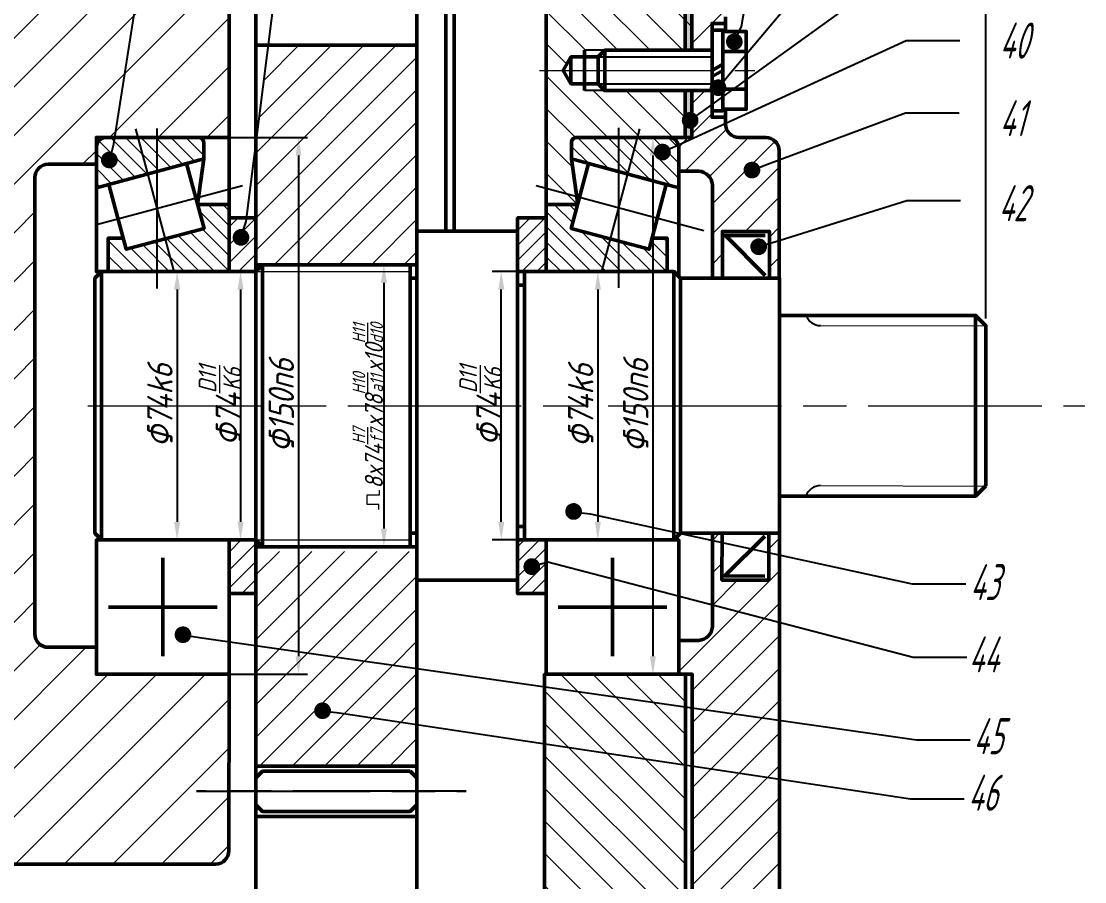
# Model space of a CAD drawing. Header units: millimetres. Extents: x 47 to 1236, y 39 to 880.
# Drawn here: x 394.3 to 541.4, y 495.7 to 614.8 of the extents above; entities that cross this region are included whole.
import ezdxf

# ---------------------------------------------------------------- set-up
doc = ezdxf.new("R2010")
doc.units = ezdxf.units.MM
doc.linetypes.add('ACAD_ISO08W100', pattern=[36, 24, -3, 6, -3])
doc.layers.get('Defpoints').update_dxf_attribs({"lineweight": 35})
for name, color, linetype, lineweight in [('中心线', 1, 'ACAD_ISO08W100', 35), ('剖面线', 6, 'Continuous', 35), ('尺寸', 4, 'Continuous', 25), ('粗实线', 7, 'Continuous', 50), ('细实线', 7, 'Continuous', 20)]:
    doc.layers.add(name, color=color, linetype=linetype, lineweight=lineweight)
doc.layers.add('尺寸标注', color=4, linetype='Continuous')
doc.styles.get("Standard").update_dxf_attribs({"font": 'arial.ttf'})
doc.styles.add('工程字', font='gbenor.shx', dxfattribs={"width": 0.65, "oblique": 15, "height": 5, "bigfont": 'gbcbig.shx'})
doc.styles.add('工程字-35', font='gbeitc.shx', dxfattribs={"height": 3.5, "bigfont": 'gbcbig.shx'})
doc.dimstyles.new('GB-5', dxfattribs={"dimtxt": 5, "dimasz": 5, "dimexe": 2.5, "dimexo": 1, "dimgap": 1.25, "dimtad": 1, "dimdec": 0, "dimdsep": 46, "dimtxsty": '工程字', "dimcen": 5, "dimadec": 0, "dimazin": 0, "dimtol": 1, "dimtm": 0.029, "dimtfac": 0.7, "dimtdec": 0, "dimtix": 1, "dimtmove": 0, "dimatfit": 3, "dimtzin": 0, "dimarcsym": 0})
doc.dimstyles.new('ISO-25', dxfattribs={"dimtxt": 2.5, "dimasz": 2.5, "dimexe": 1.25, "dimexo": 0.625, "dimtad": 1, "dimtxsty": 'Standard', "dimcen": 2.5, "dimadec": 0, "dimazin": 0, "dimtfac": 1, "dimtmove": 0, "dimatfit": 3, "dimfxl": 1, "dimarcsym": 0})
pattern_1 = [(45, (-2345.199, -1236.9755), (-3.367596, 3.367596), [])]
pattern_2 = [(45, (-2345.1992, -1236.9755), (-2.245064, 2.245064), [])]
pattern_3 = [(135, (-2345.1992, -1236.9755), (-2.245064, -2.245064), [])]
pattern_4 = [(135, (-835.5803, -1302.6162), (-1.042271, -1.042271), [])]

# ---------------------------------------------------------------- blocks, each defined once
blk = doc.blocks.new('*D45')
at = {"layer": 'Defpoints', "color": 0, "transparency": 16777216}
for p in [(527.72, 789.45), (527.72, 572.62), (186.04, 467.02)]:
    blk.add_point(p, dxfattribs=at)
at = {"layer": '尺寸', "color": 0, "lineweight": -2, "transparency": 16777216}
for p, q in [((186.04, 468.02), (186.04, 791.95)), ((527.72, 573.62), (527.72, 791.95)), ((191.04, 789.45), (522.72, 789.45))]:
    blk.add_line(p, q, dxfattribs=at)
at = {"layer": '尺寸', "color": 0, "transparency": 16777216}
for points in [[(191.04, 790.28), (191.04, 788.62), (186.04, 789.45)], [(522.72, 790.28), (522.72, 788.62), (527.72, 789.45)]]:
    blk.add_solid(points, dxfattribs=at)
at = {"layer": '尺寸', "color": 0, "lineweight": 20, "transparency": 16777216, "insert": (367.55, 793.2), "char_height": 5, "width": 5.653, "attachment_point": 5, "style": '工程字'}
blk.add_mtext('684', dxfattribs=at)
blk = doc.blocks.new('*D77')
at = {"layer": 'Defpoints', "color": 0, "transparency": 16777216}
for p in [(406.3, 580.13), (406.3, 542.99), (415.82, 542.99)]:
    blk.add_point(p, dxfattribs=at)
at = {"layer": '尺寸', "color": 0, "lineweight": -2, "transparency": 16777216}
for p, q in [((406.92, 580.13), (417.07, 580.13)), ((415.82, 577.63), (415.82, 545.49)), ((406.92, 542.99), (417.07, 542.99))]:
    blk.add_line(p, q, dxfattribs=at)
at = {"layer": '尺寸', "color": 0, "transparency": 16777216}
for points in [[(415.4, 577.63), (416.24, 577.63), (415.82, 580.13)], [(415.4, 545.49), (416.24, 545.49), (415.82, 542.99)]]:
    blk.add_solid(points, dxfattribs=at)
at = {"layer": '尺寸', "color": 0, "lineweight": 20, "transparency": 16777216, "insert": (413.44, 561.56), "char_height": 3.5, "attachment_point": 5, "rotation": 90, "style": '工程字-35'}
blk.add_mtext('Φ74k6', dxfattribs=at)
blk = doc.blocks.new('*D78')
at = {"layer": 'Defpoints', "color": 0, "transparency": 16777216}
for p in [(426.71, 580.13), (424.6, 542.99), (426.71, 542.99)]:
    blk.add_point(p, dxfattribs=at)
at = {"layer": '尺寸', "color": 0, "lineweight": -2, "transparency": 16777216}
for p, q in [((426.08, 580.13), (423.35, 580.13)), ((424.6, 577.63), (424.6, 545.49)), ((426.08, 542.99), (423.35, 542.99))]:
    blk.add_line(p, q, dxfattribs=at)
at = {"layer": '尺寸', "color": 0, "transparency": 16777216}
for points in [[(424.18, 577.63), (425.01, 577.63), (424.6, 580.13)], [(424.18, 545.49), (425.01, 545.49), (424.6, 542.99)]]:
    blk.add_solid(points, dxfattribs=at)
at = {"layer": '尺寸', "color": 0, "lineweight": 20, "transparency": 16777216, "insert": (421.73, 561.56), "char_height": 3.5, "attachment_point": 5, "rotation": 90, "style": '工程字-35'}
blk.add_mtext('Φ74{\\H0.7x;\\SD11/K6;}', dxfattribs=at)
blk = doc.blocks.new('*D79')
at = {"layer": 'Defpoints', "color": 0, "transparency": 16777216}
for p in [(420.85, 598.68), (420.85, 524.41), (432.61, 524.41)]:
    blk.add_point(p, dxfattribs=at)
at = {"layer": '尺寸', "color": 0, "lineweight": -2, "transparency": 16777216}
for p, q in [((421.47, 598.68), (433.86, 598.68)), ((432.61, 596.18), (432.61, 526.91)), ((421.47, 524.41), (433.86, 524.41))]:
    blk.add_line(p, q, dxfattribs=at)
at = {"layer": '尺寸', "color": 0, "transparency": 16777216}
for points in [[(432.2, 596.18), (433.03, 596.18), (432.61, 598.68)], [(432.2, 526.91), (433.03, 526.91), (432.61, 524.41)]]:
    blk.add_solid(points, dxfattribs=at)
at = {"layer": '尺寸', "color": 0, "lineweight": 20, "transparency": 16777216, "insert": (430.24, 561.55), "char_height": 3.5, "attachment_point": 5, "rotation": 90, "style": '工程字-35'}
blk.add_mtext('Φ150n6', dxfattribs=at)
blk = doc.blocks.new('*D80')
at = {"layer": 'Defpoints', "color": 0, "transparency": 16777216}
for p in [(481.65, 598.68), (481.65, 524.41), (482.4, 524.41)]:
    blk.add_point(p, dxfattribs=at)
at = {"layer": '尺寸', "color": 0, "lineweight": -2, "transparency": 16777216}
for p, q in [((482.28, 598.68), (482.9, 598.68)), ((481.65, 596.18), (481.65, 526.91)), ((481.78, 524.41), (480.4, 524.41))]:
    blk.add_line(p, q, dxfattribs=at)
at = {"layer": '尺寸', "color": 0, "transparency": 16777216}
for points in [[(481.23, 596.18), (482.07, 596.18), (481.65, 598.68)], [(481.23, 526.91), (482.07, 526.91), (481.65, 524.41)]]:
    blk.add_solid(points, dxfattribs=at)
at = {"layer": '尺寸', "color": 0, "lineweight": 20, "transparency": 16777216, "insert": (479.28, 561.55), "char_height": 3.5, "attachment_point": 5, "rotation": 90, "style": '工程字-35'}
blk.add_mtext('Φ150n6', dxfattribs=at)
blk = doc.blocks.new('*D81')
at = {"layer": 'Defpoints', "color": 0, "transparency": 16777216}
for p in [(466.9, 580.13), (466.9, 542.99), (474.03, 542.99)]:
    blk.add_point(p, dxfattribs=at)
at = {"layer": '尺寸', "color": 0, "lineweight": -2, "transparency": 16777216}
for p, q in [((467.52, 580.13), (475.28, 580.13)), ((474.03, 577.63), (474.03, 545.49)), ((467.52, 542.99), (475.28, 542.99))]:
    blk.add_line(p, q, dxfattribs=at)
at = {"layer": '尺寸', "color": 0, "transparency": 16777216}
for points in [[(473.62, 577.63), (474.45, 577.63), (474.03, 580.13)], [(473.62, 545.49), (474.45, 545.49), (474.03, 542.99)]]:
    blk.add_solid(points, dxfattribs=at)
at = {"layer": '尺寸', "color": 0, "lineweight": 20, "transparency": 16777216, "insert": (471.66, 561.56), "char_height": 3.5, "attachment_point": 5, "rotation": 90, "style": '工程字-35'}
blk.add_mtext('Φ74k6', dxfattribs=at)
blk = doc.blocks.new('*D82')
at = {"layer": 'Defpoints', "color": 0, "transparency": 16777216}
for p in [(460.67, 580.13), (463.86, 580.13), (463.86, 542.99)]:
    blk.add_point(p, dxfattribs=at)
at = {"layer": '尺寸', "color": 0, "lineweight": -2, "transparency": 16777216}
for p, q in [((463.24, 580.13), (459.42, 580.13)), ((460.67, 545.49), (460.67, 577.63)), ((463.24, 542.99), (459.42, 542.99))]:
    blk.add_line(p, q, dxfattribs=at)
at = {"layer": '尺寸', "color": 0, "transparency": 16777216}
for points in [[(460.26, 577.63), (461.09, 577.63), (460.67, 580.13)], [(460.26, 545.49), (461.09, 545.49), (460.67, 542.99)]]:
    blk.add_solid(points, dxfattribs=at)
at = {"layer": '尺寸', "color": 0, "lineweight": 20, "transparency": 16777216, "insert": (457.8, 561.56), "char_height": 3.5, "attachment_point": 5, "rotation": 90, "style": '工程字-35'}
blk.add_mtext('Φ74{\\H0.7x;\\SD11/K6;}', dxfattribs=at)
blk = doc.blocks.new('*D83')
at = {"layer": 'Defpoints', "color": 0, "transparency": 16777216}
for p in [(448.07, 581.06), (444.43, 542.06), (448.07, 542.06)]:
    blk.add_point(p, dxfattribs=at)
at = {"layer": '尺寸标注', "color": 0, "lineweight": -2, "transparency": 16777216}
for p, q in [((447.45, 581.06), (443.18, 581.06)), ((444.43, 578.56), (444.43, 544.56)), ((447.45, 542.06), (443.18, 542.06))]:
    blk.add_line(p, q, dxfattribs=at)
at = {"layer": '尺寸标注', "color": 0, "transparency": 16777216}
for points in [[(444.01, 578.56), (444.85, 578.56), (444.43, 581.06)], [(444.01, 544.56), (444.85, 544.56), (444.43, 542.06)]]:
    blk.add_solid(points, dxfattribs=at)
at = {"layer": '尺寸标注', "color": 0, "lineweight": 20, "transparency": 16777216, "insert": (442.2, 561.56), "char_height": 2.5, "attachment_point": 5, "rotation": 90}
blk.add_mtext('{\\Fgbeitc,gbcbig|c134;8x74\\H0.7x;\\SH7/f7;\\H1.42857x;x78\\H0.7x;\\SH10/a11;\\H1.42857x;x10\\H0.7x;\\SH11/d10;}', dxfattribs=at)

msp = doc.modelspace()

# ---------------------------------------------------------------- hatches: boundary and pattern name
at = {"layer": '剖面线', "lineweight": 20}
h = msp.add_hatch(dxfattribs=at)
h.set_pattern_fill('ANSI31', color=256, scale=1.5)
h.set_pattern_definition(pattern_1)
h.paths.add_polyline_path([(413.466, 638.478), (392.783, 638.478, -0.4171524), (390.922, 640.304), (390.806, 664.875, 0.4152894), (386.164, 669.343), (376.504, 669.343), (373.969, 662.075), (375.791, 662.075), (375.791, 658.353), (377.657, 658.353, -0.4135025), (379.514, 656.5), (379.514, 593.372, -0.414925), (377.657, 591.51), (375.776, 591.51), (375.776, 587.808), (357.447, 587.808), (357.447, 578.621), (361.665, 578.522), (374.39, 578.522, -0.4142136), (375.776, 577.136), (375.776, 574.82), (383.596, 574.818, -0.4142136), (385.453, 572.961), (385.453, 541.399), (388.447, 541.399), (396.147, 541.399), (396.147, 561.559), (396.147, 593.123, -0.4142136), (398.004, 594.98), (404.658, 594.98), (404.658, 598.682), (407.212, 598.682)])
h.paths.add_polyline_path([(423.008, 623.715, -0.4418075), (427.64, 628.801), (430.623, 628.801), (431.845, 638.478), (413.466, 638.478), (407.212, 598.682), (418.741, 598.682), (423.008, 598.682)])
h.paths.add_polyline_path([(453.016, 638.087), (456.718, 638.087), (456.718, 654.332), (448.363, 654.332), (448.363, 650.145), (446.522, 650.145), (446.54, 640.319, -0.4109748), (444.733, 638.478), (431.845, 638.478), (430.623, 628.801), (453.016, 628.801)])
h.paths.add_polyline_path([(376.504, 669.343), (372.994, 669.343, -0.4142136), (368.351, 673.986), (368.351, 688.155), (359.934, 662.075), (373.969, 662.075)])
h.paths.add_polyline_path([(368.351, 699.153, 0.4142136), (363.709, 703.795), (358.56, 703.795), (354.651, 691.625, -0.3263429), (357.462, 686.91), (357.462, 662.075), (359.934, 662.075), (368.351, 688.155)])
h.paths.add_polyline_path([(358.56, 703.795), (338.008, 703.795), (332.73, 691.997), (352.829, 691.997, -0.1009146), (354.651, 691.625)])
h.paths.add_polyline_path([(338.008, 703.795), (326.631, 703.795), (321.854, 691.997), (332.73, 691.997)])
h.paths.add_polyline_path([(326.631, 703.795), (318.453, 703.795), (315.733, 691.997), (321.854, 691.997)])
h.paths.add_polyline_path([(318.453, 703.795), (294.874, 703.795, -0.4110162), (292.998, 705.636), (292.998, 713.34), (291.137, 713.34), (291.137, 717.528), (282.782, 717.528), (282.782, 710.569), (282.782, 701.283), (285.383, 701.283), (285.383, 701.269), (286.504, 701.283), (286.504, 691.997), (315.733, 691.997)])
h.paths.add_polyline_path([(292.998, 735.635), (291.137, 735.635), (282.782, 735.635), (282.782, 728.655), (291.137, 728.655), (291.137, 731.548), (291.137, 732.843), (292.998, 732.843)])
h = msp.add_hatch(dxfattribs=at)
h.set_pattern_fill('ANSI31', color=256, angle=90)
h.set_pattern_definition(pattern_3)
h.paths.add_polyline_path([(466.935, 669.647), (468.796, 669.647), (468.796, 671.508), (468.796, 672.439), (466.935, 672.439), (457.773, 672.439), (457.649, 672.068), (457.649, 665.459), (462.302, 665.459), (466.935, 665.459)])
h.paths.add_polyline_path([(468.8, 650.145), (466.935, 650.145), (466.935, 654.332), (462.302, 654.332), (457.649, 654.332), (457.649, 638.087), (454.14, 638.087), (454.14, 628.801), (462.264, 628.801, -0.4418075), (466.897, 623.715), (466.897, 591.6), (471.1, 590.476), (470.377, 595.708), (470.377, 597.934, -0.4293409), (471.052, 598.682), (483.813, 598.682), (486.12, 598.682), (486.12, 605.176), (474.993, 605.176), (472.201, 605.176), (472.201, 606.107), (470.303, 606.107), (469.23, 607.968), (470.303, 609.829), (472.201, 609.829), (472.201, 610.76), (474.993, 610.76), (487.05, 610.76), (487.05, 617.261), (479.981, 617.278, -0.41392), (475.333, 621.915), (475.333, 628.413, 0.4134286), (470.7, 633.058, -0.415675), (468.839, 634.899)])
h.paths.add_polyline_path([(466.897, 591.6), (466.897, 589.416), (471.24, 589.416), (471.244, 589.432), (471.1, 590.476)])
h = msp.add_hatch(dxfattribs=at)
h.set_pattern_fill('ANSI31', color=256, scale=0.9285)
h.set_pattern_definition([(45, (-1369.831, -1140.957), (-2.084542, 2.084542), [])])
h.paths.add_polyline_path([(491.703, 615.393, 0.4060097), (489.842, 617.254), (487.05, 617.254), (487.05, 610.76), (489.842, 610.76), (489.842, 613.532), (489.842, 614.462), (491.703, 614.462)])
h.paths.add_polyline_path([(499.128, 596.841, 0.4137315), (497.267, 598.682), (493.555, 598.682, -0.4127038), (491.703, 600.514), (491.703, 601.474), (489.842, 601.474), (489.842, 605.176), (487.05, 605.176), (487.05, 598.682), (483.813, 598.682, -0.4114423), (485.226, 597.317), (485.226, 594.029), (488.018, 594.029, -0.3694487), (489.879, 592.168), (489.879, 579.2), (491.275, 579.2), (491.275, 585.694), (497.769, 585.694), (497.769, 579.2), (499.128, 579.2)])
h = msp.add_hatch(color=256, dxfattribs=at)
h.dxf.hatch_style = 1
h.paths.add_polyline_path([(487.05, 617.261), (486.12, 617.263), (486.12, 610.76), (487.05, 610.76)])
h = msp.add_hatch(dxfattribs=at)
h.set_pattern_fill('ANSI31', color=256)
h.set_pattern_definition(pattern_2)
h.paths.add_polyline_path([(449.004, 611.438), (428.432, 611.438), (426.71, 597.789), (426.71, 587.575), (426.73, 587.575), (426.73, 581.061), (449.004, 581.061)])
h.paths.add_polyline_path([(449.004, 525.203), (449.004, 541.399), (426.73, 541.399), (426.73, 535.562), (426.725, 528.389)])
h.paths.add_polyline_path([(449.004, 511.7), (449.004, 525.005), (426.71, 528.391), (426.71, 511.7), (427.64, 511.7), (448.074, 511.7)])
h = msp.add_hatch(color=256, dxfattribs=at)
h.dxf.hatch_style = 1
h.paths.add_polyline_path([(487.05, 605.176), (486.12, 605.176), (486.12, 598.682), (487.05, 598.682)])
h = msp.add_hatch(dxfattribs=at)
h.set_pattern_fill('ANSI31', color=256, scale=0.46425, angle=90)
h.set_pattern_definition(pattern_4)
h.paths.add_polyline_path([(410.4, 598.682), (405.901, 598.682, 0.3870072), (404.658, 597.45), (404.658, 594.98), (404.658, 591.723), (406.379, 592.184), (406.378, 592.188), (410.346, 593.247), (411.758, 593.626)])
h.paths.add_polyline_path([(413.034, 598.682), (410.4, 598.682), (411.758, 593.626), (413.034, 593.968)])
h.paths.add_polyline_path([(419.528, 597.934, 0.3996252), (418.738, 598.682), (413.034, 598.682), (413.034, 593.968), (419.528, 595.708)])
h.paths.add_polyline_path([(423.008, 589.416), (418.657, 589.416), (419.548, 586.099), (414.167, 584.652), (415.381, 580.13), (423.008, 580.13), (423.008, 583.833)])
h.paths.add_polyline_path([(414.167, 584.652), (413.034, 584.347), (413.034, 580.13), (415.381, 580.13)])
h.paths.add_polyline_path([(413.034, 584.347), (408.785, 583.206), (408.368, 584.763), (406.297, 584.763), (406.297, 580.13), (413.034, 580.13)])
h = msp.add_hatch(dxfattribs=at)
h.set_pattern_fill('ANSI31', color=256, scale=0.46425, angle=90)
h.set_pattern_definition(pattern_4)
h.paths.add_polyline_path([(475.733, 584.653), (470.356, 586.099), (471.24, 589.416), (466.897, 589.416), (466.897, 580.13), (474.524, 580.13)])
h.paths.add_polyline_path([(476.871, 584.347), (475.733, 584.653), (474.524, 580.13), (476.871, 580.13)])
h.paths.add_polyline_path([(483.608, 584.763), (481.533, 584.763), (481.119, 583.206), (476.871, 584.347), (476.871, 580.13), (483.608, 580.13)])
h.paths.add_polyline_path([(485.226, 597.317, 0.4114423), (483.813, 598.682), (479.485, 598.682), (478.133, 593.626), (480.947, 592.871), (483.506, 592.188), (483.505, 592.184), (485.226, 591.723)])
h.paths.add_polyline_path([(479.485, 598.682), (476.871, 598.682), (476.871, 593.965), (478.133, 593.626)])
h.paths.add_polyline_path([(476.871, 598.682), (471.052, 598.682, 0.4293409), (470.377, 597.934), (470.377, 595.708), (476.871, 593.965)])
h = msp.add_hatch(dxfattribs=at)
h.set_pattern_fill('ANSI31', color=256, scale=0.5571)
h.set_pattern_definition([(45, (-835.5803, -1302.6162), (-1.2507252, 1.2507252), [])])
h.paths.add_polyline_path([(426.71, 587.575), (423.008, 587.575), (423.008, 580.13), (426.71, 580.13)])
h.paths.add_polyline_path([(423.008, 535.562), (426.71, 535.562), (426.71, 542.987), (423.008, 542.987)])
h = msp.add_hatch(dxfattribs=at)
h.set_pattern_fill('ANSI31', color=256, scale=0.46425)
h.set_pattern_definition([(45, (-835.5803, -1302.6162), (-1.042271, 1.042271), [])])
h.paths.add_polyline_path([(462.932, 580.13), (466.897, 580.13), (466.897, 587.555), (462.932, 587.555), (462.932, 584.773)])
h.paths.add_polyline_path([(466.897, 542.987), (462.932, 542.987), (462.932, 541.125), (462.932, 536.483), (462.932, 535.562), (466.897, 535.562)])
h = msp.add_hatch(dxfattribs=at)
h.set_pattern_fill('ANSI31', color=256)
h.set_pattern_definition(pattern_2)
h.paths.add_polyline_path([(499.165, 540.905), (497.696, 541.224), (497.683, 537.423), (491.189, 537.446), (491.207, 542.632), (489.879, 542.921), (489.879, 534.023), (499.165, 531.598)])
h.paths.add_polyline_path([(499.165, 543.917), (497.706, 543.917), (497.696, 541.224), (499.165, 540.905)])
h.paths.add_polyline_path([(491.212, 543.917), (489.879, 543.917), (489.879, 542.921), (491.207, 542.632)])
h.paths.add_polyline_path([(499.165, 531.598), (489.879, 534.023), (489.879, 530.949, -0.3694487), (488.018, 529.088), (485.226, 529.088), (485.226, 524.415), (487.087, 524.415), (487.087, 519.759), (499.165, 518.032)])
h.paths.add_polyline_path([(499.165, 518.032), (487.087, 519.759), (487.087, 511.709), (499.165, 509.886), (499.165, 513.298)])
h.paths.add_polyline_path([(499.165, 509.886), (487.087, 511.709), (487.087, 491.965), (486.157, 491.965), (485.226, 491.965), (485.226, 487.979), (499.165, 486.368)])
h.paths.add_polyline_path([(485.226, 487.979), (485.226, 487.332), (488.018, 487.332, -0.4012016), (489.879, 485.47), (489.879, 457.465), (499.165, 455.893), (499.165, 486.368)])
h.paths.add_polyline_path([(499.165, 455.893), (489.879, 457.465), (489.879, 441.74), (499.165, 437.526)])
h.paths.add_polyline_path([(499.165, 437.526), (489.879, 441.74), (489.879, 424.232, -0.4012016), (488.018, 422.37), (485.226, 422.37), (485.226, 417.707), (486.157, 417.707), (487.087, 417.707), (487.087, 411.233), (489.879, 411.233), (489.879, 414.936), (491.74, 414.936), (491.74, 415.866, -0.4549414), (493.581, 417.707), (497.304, 417.707, 0.3739206), (499.165, 419.569)])
h.paths.add_polyline_path([(494.721, 448.351), (494.721, 461.331), (490.346, 461.331), (490.346, 448.351)], flags=9)
h = msp.add_hatch(dxfattribs=at)
h.set_pattern_fill('ANSI31', color=256, scale=1.5)
h.set_pattern_definition(pattern_1)
edge = h.paths.add_edge_path()
edge.add_line((396.147, 541.399), (385.453, 541.399))
edge.add_line((385.453, 541.399), (385.453, 509.832))
edge.add_line((385.453, 509.832), (384.911, 508.521))
edge.add_line((384.911, 508.521), (383.596, 507.975))
edge.add_line((383.596, 507.975), (375.776, 507.975))
edge.add_line((375.776, 507.975), (375.776, 504.275))
edge.add_line((375.776, 504.275), (357.447, 504.275))
edge.add_line((357.447, 504.275), (357.446, 485.015))
edge.add_line((357.446, 485.015), (363.233, 485.015))
edge.add_line((363.233, 485.015), (363.233, 490.589))
edge.add_arc((364.619, 490.589), 1.386, 90, 180, ccw=False)
edge.add_line((364.619, 491.975), (381.582, 491.975))
edge.add_line((381.582, 491.975), (381.582, 496.268))
edge.add_line((381.582, 496.268), (382.116, 497.584))
edge.add_line((382.116, 497.584), (383.389, 498.108))
edge.add_line((383.389, 498.108), (421.134, 498.128))
edge.add_line((421.134, 498.128), (422.444, 498.67))
edge.add_line((422.444, 498.67), (422.99, 499.982))
edge.add_line((422.99, 499.982), (422.99, 524.415))
edge.add_line((422.99, 524.415), (404.658, 524.415))
edge.add_line((404.658, 524.415), (404.658, 528.137))
edge.add_line((404.658, 528.137), (398.004, 528.137))
edge.add_line((398.004, 528.137), (396.691, 528.681))
edge.add_line((396.691, 528.681), (396.147, 529.994))
edge.add_line((396.147, 529.994), (396.147, 541.399))
h = msp.add_hatch(dxfattribs=at)
h.set_pattern_fill('ANSI31', color=256, angle=90)
h.set_pattern_definition(pattern_3)
h.paths.add_polyline_path([(486.157, 524.415), (466.674, 524.415), (466.674, 522.677), (486.157, 519.892)])
h.paths.add_polyline_path([(486.157, 519.892), (466.674, 522.677), (466.674, 514.791), (486.157, 511.85)])
h.paths.add_polyline_path([(486.157, 511.85), (466.674, 514.791), (466.674, 491.965), (470.377, 491.965), (470.921, 491.965, -0.0622431), (471.088, 491.975), (483.833, 491.975), (486.157, 491.965)])

# ---------------------------------------------------------------- linework, layer by layer
at = {"layer": '中心线', "lineweight": 20}
for p, q in [((465.972, 607.968), (495.734, 607.968)), ((403.444, 561.559), (541.398, 561.559))]:
    msp.add_line(p, q, dxfattribs=at)
at = {"layer": '中心线', "lineweight": 25}
for points in [[(410.08, 599.876), (415.381, 580.13)], [(413.034, 599.936), (413.034, 577.784)], [(479.804, 599.876), (474.524, 580.13)], [(476.871, 599.997), (476.871, 577.865)], [(404.658, 586.625), (424.849, 592.026)], [(488.686, 585.775), (465.076, 592.087)]]:
    msp.add_lwpolyline(points, dxfattribs=at)
msp.add_lwpolyline([(455.822, 508.22), (418.516, 508.22)], close=True, dxfattribs=at)
at = {"layer": '剖面线', "lineweight": 20}
msp.add_line((497.706, 543.917), (499.165, 543.917), dxfattribs=at)
at = {"layer": '剖面线', "lineweight": 25}
msp.add_lwpolyline([(492.017, 599.481), (492.027, 599.491)], dxfattribs=at)
at = {"layer": '尺寸', "lineweight": 25}
for points in [[(406.768, 596.676), (407.072, 597.788), (430.137, 744.558), (439.39, 744.627)], [(425.013, 585.958), (425.357, 587.071), (445.233, 744.572), (451.167, 744.682)], [(493.423, 612.978), (493.909, 614.029), (516.264, 743.4), (523.687, 743.4)], [(491.414, 606.446), (492.163, 607.336), (516.634, 636.459), (524.056, 636.459)], [(487.749, 601.745), (488.679, 602.412), (516.69, 622.616), (524.112, 622.616)], [(484.031, 597.143), (485.083, 597.629), (516.713, 612.109), (524.136, 612.109)], [(496.436, 594.569), (497.528, 594.973), (516.6, 602.112), (524.022, 602.112)], [(497.388, 583.911), (498.501, 584.254), (516.783, 589.958), (524.206, 589.958)], [(471.823, 546.752), (472.975, 546.59), (517.517, 536.921), (524.939, 536.921)], [(465.993, 539.628), (467.106, 539.972), (517.675, 526.763), (525.097, 526.763)], [(417.769, 529.686), (418.921, 529.504), (518.117, 515.323), (525.539, 515.323)], [(437.096, 519.224), (438.249, 519.083), (517.278, 507.151), (524.701, 507.151)]]:
    msp.add_lwpolyline(points, dxfattribs=at)
at = {"layer": '尺寸', "lineweight": 0, "transparency": 33554559}
for points in [[(491.785, 612.148), (492.918, 611.926), (491.765, 611.845)], [(491.866, 612.432), (491.785, 612.148), (492.918, 611.926)], [(492.918, 611.926), (492.028, 612.694), (491.866, 612.432)], [(492.271, 612.897), (492.918, 611.926), (492.028, 612.694)], [(492.533, 613.018), (492.271, 612.897), (492.918, 611.926)], [(492.918, 611.926), (492.837, 613.099), (492.533, 613.018)], [(493.12, 613.079), (492.918, 611.926), (492.837, 613.099)], [(493.423, 612.978), (493.12, 613.079), (492.918, 611.926)], [(492.918, 611.926), (493.666, 612.816), (493.423, 612.978)], [(493.868, 612.593), (492.918, 611.926), (493.666, 612.816)], [(494.01, 612.33), (493.868, 612.593), (492.918, 611.926)], [(492.918, 611.926), (494.07, 612.027), (494.01, 612.33)], [(492.918, 611.926), (491.765, 611.845), (491.826, 611.542)], [(491.826, 611.542), (491.967, 611.279), (492.918, 611.926)], [(491.967, 611.279), (492.918, 611.926), (492.169, 611.056)], [(492.918, 611.926), (492.169, 611.056), (492.432, 610.894)], [(492.432, 610.894), (492.715, 610.793), (492.918, 611.926)], [(492.715, 610.793), (492.918, 611.926), (493.019, 610.773)], [(494.07, 611.724), (492.918, 611.926), (494.07, 612.027)], [(492.918, 611.926), (493.019, 610.773), (493.322, 610.834)], [(493.322, 610.834), (493.585, 610.975), (492.918, 611.926)], [(493.585, 610.975), (492.918, 611.926), (493.808, 611.178)], [(492.918, 611.926), (493.808, 611.178), (493.969, 611.441)], [(493.969, 611.441), (494.07, 611.724), (492.918, 611.926)], [(489.776, 606.304), (489.614, 606.061), (490.666, 605.576)], [(490.666, 605.576), (489.999, 606.527), (489.776, 606.304)], [(490.282, 606.648), (490.666, 605.576), (489.999, 606.527)], [(490.565, 606.729), (490.282, 606.648), (490.666, 605.576)], [(490.666, 605.576), (490.868, 606.709), (490.565, 606.729)], [(491.151, 606.628), (490.666, 605.576), (490.868, 606.709)], [(491.414, 606.446), (491.151, 606.628), (490.666, 605.576)], [(490.666, 605.576), (491.617, 606.223), (491.414, 606.446)], [(491.758, 605.96), (490.666, 605.576), (491.617, 606.223)], [(490.666, 605.576), (489.533, 605.778), (489.513, 605.475)], [(489.513, 605.475), (489.574, 605.172), (490.666, 605.576)], [(489.614, 606.061), (490.666, 605.576), (489.533, 605.778)], [(489.574, 605.172), (490.666, 605.576), (489.715, 604.909)], [(490.666, 605.576), (489.715, 604.909), (489.918, 604.686)], [(489.918, 604.686), (490.181, 604.524), (490.666, 605.576)], [(490.181, 604.524), (490.666, 605.576), (490.464, 604.423)], [(490.666, 605.576), (490.464, 604.423), (490.767, 604.403)], [(491.819, 605.677), (491.758, 605.96), (490.666, 605.576)], [(490.666, 605.576), (491.819, 605.374), (491.819, 605.677)], [(490.767, 604.403), (491.07, 604.484), (490.666, 605.576)], [(491.07, 604.484), (490.666, 605.576), (491.333, 604.626)], [(490.666, 605.576), (491.333, 604.626), (491.556, 604.828)], [(491.556, 604.828), (491.718, 605.07), (490.666, 605.576)], [(491.718, 605.07), (490.666, 605.576), (491.819, 605.374)], [(486.131, 602.008), (485.908, 601.785), (486.798, 601.057)], [(486.798, 601.057), (486.394, 602.149), (486.131, 602.008)], [(486.697, 602.21), (486.798, 601.057), (486.394, 602.149)], [(487, 602.21), (486.697, 602.21), (486.798, 601.057)], [(486.798, 601.057), (487.284, 602.109), (487, 602.21)], [(487.546, 601.947), (486.798, 601.057), (487.284, 602.109)], [(487.749, 601.745), (487.546, 601.947), (486.798, 601.057)], [(485.666, 601.239), (485.645, 600.936), (486.798, 601.057)], [(485.645, 600.936), (486.798, 601.057), (485.726, 600.653)], [(486.798, 601.057), (485.747, 601.543), (485.666, 601.239)], [(486.798, 601.057), (485.726, 600.653), (485.868, 600.37)], [(485.908, 601.785), (486.798, 601.057), (485.747, 601.543)], [(485.868, 600.37), (486.07, 600.168), (486.798, 601.057)], [(486.07, 600.168), (486.798, 601.057), (486.333, 600.006)], [(486.798, 601.057), (486.333, 600.006), (486.616, 599.905)], [(486.616, 599.905), (486.92, 599.905), (486.798, 601.057)], [(486.798, 601.057), (487.89, 601.462), (487.749, 601.745)], [(487.951, 601.179), (486.798, 601.057), (487.89, 601.462)], [(487.951, 600.875), (487.951, 601.179), (486.798, 601.057)], [(486.92, 599.905), (486.798, 601.057), (487.223, 599.965)], [(486.798, 601.057), (487.223, 599.965), (487.486, 600.107)], [(487.486, 600.107), (487.708, 600.329), (486.798, 601.057)], [(487.708, 600.329), (486.798, 601.057), (487.87, 600.592)], [(486.798, 601.057), (487.87, 600.592), (487.951, 600.875)], [(482.231, 597.548), (482.979, 596.658), (482.029, 597.325)], [(482.494, 597.709), (482.231, 597.548), (482.979, 596.658)], [(482.979, 596.658), (482.777, 597.811), (482.494, 597.709)], [(483.08, 597.811), (482.979, 596.658), (482.777, 597.811)], [(483.384, 597.75), (483.08, 597.811), (482.979, 596.658)], [(482.979, 596.658), (483.647, 597.608), (483.384, 597.75)], [(483.869, 597.406), (482.979, 596.658), (483.647, 597.608)], [(484.031, 597.143), (483.869, 597.406), (482.979, 596.658)], [(406.445, 595.564), (405.454, 596.17), (405.332, 595.887)], [(405.636, 596.393), (406.445, 595.564), (405.454, 596.17)], [(405.878, 596.575), (405.636, 596.393), (406.445, 595.564)], [(406.445, 595.564), (406.161, 596.696), (405.878, 596.575)], [(406.465, 596.717), (406.445, 595.564), (406.161, 596.696)], [(406.768, 596.676), (406.465, 596.717), (406.445, 595.564)], [(406.445, 595.564), (407.031, 596.555), (406.768, 596.676)], [(407.274, 596.373), (406.445, 595.564), (407.031, 596.555)], [(407.456, 596.13), (407.274, 596.373), (406.445, 595.564)], [(406.445, 595.564), (407.577, 595.847), (407.456, 596.13)], [(481.887, 597.062), (481.806, 596.759), (482.979, 596.658)], [(481.806, 596.759), (482.979, 596.658), (481.826, 596.456)], [(482.979, 596.658), (481.826, 596.456), (481.907, 596.172)], [(482.979, 596.658), (482.029, 597.325), (481.887, 597.062)], [(481.907, 596.172), (482.069, 595.91), (482.979, 596.658)], [(482.069, 595.91), (482.979, 596.658), (482.292, 595.707)], [(482.979, 596.658), (482.292, 595.707), (482.575, 595.566)], [(482.575, 595.566), (482.858, 595.505), (482.979, 596.658)], [(482.858, 595.505), (482.979, 596.658), (483.161, 595.505)], [(482.979, 596.658), (484.112, 596.86), (484.031, 597.143)], [(484.132, 596.557), (482.979, 596.658), (484.112, 596.86)], [(482.979, 596.658), (483.161, 595.505), (483.444, 595.606)], [(483.444, 595.606), (483.707, 595.768), (482.979, 596.658)], [(483.707, 595.768), (482.979, 596.658), (483.91, 595.99)], [(482.979, 596.658), (483.91, 595.99), (484.051, 596.253)], [(484.051, 596.253), (484.132, 596.557), (482.979, 596.658)], [(405.332, 595.887), (405.292, 595.584), (406.445, 595.564)], [(405.292, 595.584), (406.445, 595.564), (405.312, 595.281)], [(406.445, 595.564), (405.312, 595.281), (405.433, 594.997)], [(405.433, 594.997), (405.615, 594.755), (406.445, 595.564)], [(405.615, 594.755), (406.445, 595.564), (405.838, 594.573)], [(406.445, 595.564), (405.838, 594.573), (406.121, 594.451)], [(406.121, 594.451), (406.424, 594.411), (406.445, 595.564)], [(406.424, 594.411), (406.445, 595.564), (406.728, 594.431)], [(407.597, 595.544), (406.445, 595.564), (407.577, 595.847)], [(406.445, 595.564), (406.728, 594.431), (407.011, 594.553)], [(407.011, 594.553), (407.254, 594.735), (406.445, 595.564)], [(407.254, 594.735), (406.445, 595.564), (407.436, 594.977)], [(406.445, 595.564), (407.436, 594.977), (407.557, 595.24)], [(407.557, 595.24), (407.597, 595.544), (406.445, 595.564)], [(494.292, 594.649), (494.211, 594.366), (495.364, 594.164)], [(495.364, 594.164), (494.454, 594.912), (494.292, 594.649)], [(494.677, 595.115), (495.364, 594.164), (494.454, 594.912)], [(494.96, 595.256), (494.677, 595.115), (495.364, 594.164)], [(495.364, 594.164), (495.243, 595.317), (494.96, 595.256)], [(495.546, 595.317), (495.364, 594.164), (495.243, 595.317)], [(495.829, 595.216), (495.546, 595.317), (495.364, 594.164)], [(495.364, 594.164), (496.092, 595.074), (495.829, 595.216)], [(496.295, 594.852), (495.364, 594.164), (496.092, 595.074)], [(496.436, 594.569), (496.295, 594.852), (495.364, 594.164)], [(495.364, 594.164), (496.517, 594.285), (496.436, 594.569)], [(494.211, 594.366), (495.364, 594.164), (494.211, 594.063)], [(495.364, 594.164), (494.211, 594.063), (494.272, 593.76)], [(494.272, 593.76), (494.414, 593.497), (495.364, 594.164)], [(494.414, 593.497), (495.364, 594.164), (494.616, 593.274)], [(495.364, 594.164), (494.616, 593.274), (494.879, 593.112)], [(494.879, 593.112), (495.162, 593.031), (495.364, 594.164)], [(495.162, 593.031), (495.364, 594.164), (495.465, 593.011)], [(496.497, 593.982), (495.364, 594.164), (496.517, 594.285)], [(495.364, 594.164), (495.465, 593.011), (495.769, 593.092)], [(495.769, 593.092), (496.032, 593.234), (495.364, 594.164)], [(496.032, 593.234), (495.364, 594.164), (496.254, 593.436)], [(495.364, 594.164), (496.254, 593.436), (496.416, 593.679)], [(496.416, 593.679), (496.497, 593.982), (495.364, 594.164)], [(423.881, 585.716), (424.649, 584.866), (423.679, 585.473)], [(424.124, 585.878), (423.881, 585.716), (424.649, 584.866)], [(424.649, 584.866), (424.407, 585.999), (424.124, 585.878)], [(424.71, 586.019), (424.649, 584.866), (424.407, 585.999)], [(425.013, 585.958), (424.71, 586.019), (424.649, 584.866)], [(424.649, 584.866), (425.276, 585.837), (425.013, 585.958)], [(425.519, 585.635), (424.649, 584.866), (425.276, 585.837)], [(425.681, 585.392), (425.519, 585.635), (424.649, 584.866)], [(423.557, 585.21), (423.497, 584.907), (424.649, 584.866)], [(423.497, 584.907), (424.649, 584.866), (423.517, 584.603)], [(424.649, 584.866), (423.517, 584.603), (423.638, 584.32)], [(424.649, 584.866), (423.679, 585.473), (423.557, 585.21)], [(423.638, 584.32), (423.8, 584.078), (424.649, 584.866)], [(423.8, 584.078), (424.649, 584.866), (424.043, 583.875)], [(424.649, 584.866), (424.043, 583.875), (424.306, 583.754)], [(424.306, 583.754), (424.609, 583.693), (424.649, 584.866)], [(424.609, 583.693), (424.649, 584.866), (424.912, 583.734)], [(424.649, 584.866), (425.782, 585.109), (425.681, 585.392)], [(425.822, 584.806), (424.649, 584.866), (425.782, 585.109)], [(424.649, 584.866), (424.912, 583.734), (425.196, 583.835)], [(425.196, 583.835), (425.438, 583.997), (424.649, 584.866)], [(425.438, 583.997), (424.649, 584.866), (425.64, 584.239)], [(424.649, 584.866), (425.64, 584.239), (425.762, 584.502)], [(425.762, 584.502), (425.822, 584.806), (424.649, 584.866)], [(496.276, 583.567), (495.426, 584.355), (495.265, 584.093)], [(495.669, 584.537), (496.276, 583.567), (495.426, 584.355)], [(495.932, 584.679), (495.669, 584.537), (496.276, 583.567)], [(496.276, 583.567), (496.235, 584.719), (495.932, 584.679)], [(496.539, 584.699), (496.276, 583.567), (496.235, 584.719)], [(496.822, 584.598), (496.539, 584.699), (496.276, 583.567)], [(496.276, 583.567), (497.065, 584.416), (496.822, 584.598)], [(497.267, 584.173), (496.276, 583.567), (497.065, 584.416)], [(497.388, 583.911), (497.267, 584.173), (496.276, 583.567)], [(495.143, 583.809), (496.276, 583.567), (495.123, 583.506)], [(496.276, 583.567), (495.123, 583.506), (495.184, 583.223)], [(495.265, 584.093), (495.143, 583.809), (496.276, 583.567)], [(495.184, 583.223), (495.305, 582.94), (496.276, 583.567)], [(495.305, 582.94), (496.276, 583.567), (495.487, 582.717)], [(496.276, 583.567), (495.487, 582.717), (495.75, 582.535)], [(495.75, 582.535), (496.033, 582.434), (496.276, 583.567)], [(496.033, 582.434), (496.276, 583.567), (496.337, 582.394)], [(496.276, 583.567), (497.449, 583.607), (497.388, 583.911)], [(497.408, 583.304), (496.276, 583.567), (497.449, 583.607)], [(496.276, 583.567), (496.337, 582.394), (496.62, 582.454)], [(496.62, 582.454), (496.903, 582.576), (496.276, 583.567)], [(496.903, 582.576), (496.276, 583.567), (497.146, 582.778)], [(496.276, 583.567), (497.146, 582.778), (497.307, 583.021)], [(497.307, 583.021), (497.408, 583.304), (496.276, 583.567)], [(470.67, 546.934), (469.618, 547.399), (469.537, 547.096)], [(469.76, 547.662), (470.67, 546.934), (469.618, 547.399)], [(469.982, 547.865), (469.76, 547.662), (470.67, 546.934)], [(470.67, 546.934), (470.245, 548.006), (469.982, 547.865)], [(470.548, 548.087), (470.67, 546.934), (470.245, 548.006)], [(470.852, 548.087), (470.548, 548.087), (470.67, 546.934)], [(470.67, 546.934), (471.135, 547.986), (470.852, 548.087)], [(471.398, 547.844), (470.67, 546.934), (471.135, 547.986)], [(471.6, 547.622), (471.398, 547.844), (470.67, 546.934)], [(470.67, 546.934), (471.762, 547.359), (471.6, 547.622)], [(469.537, 547.096), (469.517, 546.793), (470.67, 546.934)], [(469.517, 546.793), (470.67, 546.934), (469.598, 546.51)], [(470.67, 546.934), (469.598, 546.51), (469.739, 546.247)], [(469.739, 546.247), (469.962, 546.024), (470.67, 546.934)], [(469.962, 546.024), (470.67, 546.934), (470.205, 545.862)], [(470.67, 546.934), (470.205, 545.862), (470.508, 545.781)], [(470.508, 545.781), (470.811, 545.781), (470.67, 546.934)], [(471.823, 547.056), (470.67, 546.934), (471.762, 547.359)], [(471.823, 546.752), (471.823, 547.056), (470.67, 546.934)], [(470.811, 545.781), (470.67, 546.934), (471.095, 545.842)], [(470.67, 546.934), (471.095, 545.842), (471.357, 546.004)], [(471.357, 546.004), (471.58, 546.206), (470.67, 546.934)], [(471.58, 546.206), (470.67, 546.934), (471.742, 546.469)], [(470.67, 546.934), (471.742, 546.469), (471.823, 546.752)], [(464.881, 539.305), (464.052, 540.093), (463.87, 539.851)], [(464.274, 540.275), (464.881, 539.305), (464.052, 540.093)], [(464.557, 540.417), (464.274, 540.275), (464.881, 539.305)], [(464.881, 539.305), (464.861, 540.457), (464.557, 540.417)], [(465.144, 540.437), (464.881, 539.305), (464.861, 540.457)], [(465.427, 540.316), (465.144, 540.437), (464.881, 539.305)], [(464.881, 539.305), (465.69, 540.154), (465.427, 540.316)], [(465.872, 539.911), (464.881, 539.305), (465.69, 540.154)], [(463.769, 539.567), (464.881, 539.305), (463.728, 539.264)], [(464.881, 539.305), (463.728, 539.264), (463.789, 538.961)], [(463.87, 539.851), (463.769, 539.567), (464.881, 539.305)], [(463.789, 538.961), (463.91, 538.678), (464.881, 539.305)], [(463.91, 538.678), (464.881, 539.305), (464.092, 538.455)], [(464.881, 539.305), (464.092, 538.455), (464.335, 538.273)], [(464.335, 538.273), (464.618, 538.172), (464.881, 539.305)], [(464.618, 538.172), (464.881, 539.305), (464.922, 538.132)], [(465.993, 539.628), (465.872, 539.911), (464.881, 539.305)], [(464.881, 539.305), (466.054, 539.345), (465.993, 539.628)], [(466.014, 539.042), (464.881, 539.305), (466.054, 539.345)], [(464.881, 539.305), (464.922, 538.132), (465.225, 538.192)], [(465.225, 538.192), (465.508, 538.314), (464.881, 539.305)], [(465.508, 538.314), (464.881, 539.305), (465.73, 538.516)], [(464.881, 539.305), (465.73, 538.516), (465.913, 538.759)], [(465.913, 538.759), (466.014, 539.042), (464.881, 539.305)], [(415.483, 530.05), (415.463, 529.747), (416.616, 529.868)], [(415.463, 529.747), (416.616, 529.868), (415.544, 529.464)], [(416.616, 529.868), (415.564, 530.354), (415.483, 530.05)], [(416.616, 529.868), (415.544, 529.464), (415.685, 529.201)], [(415.726, 530.597), (416.616, 529.868), (415.564, 530.354)], [(415.685, 529.201), (415.888, 528.979), (416.616, 529.868)], [(415.948, 530.819), (415.726, 530.597), (416.616, 529.868)], [(415.888, 528.979), (416.616, 529.868), (416.151, 528.817)], [(416.616, 529.868), (416.211, 530.961), (415.948, 530.819)], [(416.616, 529.868), (416.151, 528.817), (416.434, 528.736)], [(416.515, 531.021), (416.616, 529.868), (416.211, 530.961)], [(416.434, 528.736), (416.737, 528.716), (416.616, 529.868)], [(416.818, 531.021), (416.515, 531.021), (416.616, 529.868)], [(416.616, 529.868), (417.101, 530.94), (416.818, 531.021)], [(417.364, 530.779), (416.616, 529.868), (417.101, 530.94)], [(417.566, 530.556), (417.364, 530.779), (416.616, 529.868)], [(416.616, 529.868), (417.708, 530.293), (417.566, 530.556)], [(417.789, 529.99), (416.616, 529.868), (417.708, 530.293)], [(417.769, 529.686), (417.789, 529.99), (416.616, 529.868)], [(416.737, 528.716), (416.616, 529.868), (417.041, 528.797)], [(416.616, 529.868), (417.041, 528.797), (417.303, 528.938)], [(417.303, 528.938), (417.526, 529.14), (416.616, 529.868)], [(417.526, 529.14), (416.616, 529.868), (417.688, 529.403)], [(416.616, 529.868), (417.688, 529.403), (417.769, 529.686)], [(435.943, 519.366), (434.871, 519.791), (434.79, 519.487)], [(434.79, 519.487), (434.79, 519.184), (435.943, 519.366)], [(435.013, 520.054), (435.943, 519.366), (434.871, 519.791)], [(435.215, 520.276), (435.013, 520.054), (435.943, 519.366)], [(435.943, 519.366), (435.478, 520.418), (435.215, 520.276)], [(435.781, 520.499), (435.943, 519.366), (435.478, 520.418)], [(436.085, 520.519), (435.781, 520.499), (435.943, 519.366)], [(435.943, 519.366), (436.368, 520.438), (436.085, 520.519)], [(436.631, 520.296), (435.943, 519.366), (436.368, 520.438)], [(436.853, 520.074), (436.631, 520.296), (435.943, 519.366)], [(435.943, 519.366), (437.015, 519.811), (436.853, 520.074)], [(437.096, 519.528), (435.943, 519.366), (437.015, 519.811)], [(437.096, 519.224), (437.096, 519.528), (435.943, 519.366)], [(434.79, 519.184), (435.943, 519.366), (434.871, 518.901)], [(435.943, 519.366), (434.871, 518.901), (435.033, 518.638)], [(435.033, 518.638), (435.255, 518.436), (435.943, 519.366)], [(435.255, 518.436), (435.943, 519.366), (435.518, 518.274)], [(435.943, 519.366), (435.518, 518.274), (435.801, 518.213)], [(435.801, 518.213), (436.105, 518.213), (435.943, 519.366)], [(436.105, 518.213), (435.943, 519.366), (436.408, 518.294)], [(435.943, 519.366), (436.408, 518.294), (436.671, 518.456)], [(436.671, 518.456), (436.873, 518.658), (435.943, 519.366)], [(436.873, 518.658), (435.943, 519.366), (437.015, 518.921)], [(435.943, 519.366), (437.015, 518.921), (437.096, 519.224)]]:
    msp.add_solid(points, dxfattribs=at)
at = {"layer": '尺寸标注', "lineweight": 20}
for p, q in [((442.124, 547.895), (442.124, 549.224)), ((442.124, 549.224), (443.804, 549.224)), ((443.804, 549.224), (443.804, 549.862)), ((443.75, 547.895), (442.124, 547.895)), ((443.75, 547.184), (443.75, 547.895))]:
    msp.add_line(p, q, dxfattribs=at)
at = {"layer": '粗实线', "lineweight": 50}
for p, q in [((423.008, 589.416), (423.008, 624.582)), ((466.897, 589.416), (466.897, 624.582)), ((486.12, 617.254), (486.12, 610.76)), ((470.303, 609.829), (470.303, 606.107)), ((486.12, 598.682), (486.12, 605.176)), ((418.741, 598.682), (423.008, 598.682)), ((499.128, 596.841), (499.128, 579.2)), ((449.004, 585.704), (462.932, 585.704)), ((462.932, 584.773), (462.932, 536.483)), ((426.71, 581.061), (449.004, 581.061)), ((448.074, 581.061), (448.074, 542.056)), ((449.004, 581.061), (449.004, 542.056)), ((463.862, 578.269), (463.862, 544.848)), ((426.71, 542.056), (449.004, 542.056)), ((449.004, 537.414), (462.932, 537.414)), ((422.99, 499.982), (423.008, 524.415)), ((383.436, 498.108), (421.13, 498.128))]:
    msp.add_line(p, q, dxfattribs=at)
for points in [[(453.016, 585.704), (453.016, 628.801)], [(454.14, 585.69), (454.14, 628.788)], [(426.71, 574.557), (426.71, 616.779), (427.64, 617.709), (448.074, 617.709), (449.004, 616.779), (449.004, 581.061)], [(487.05, 617.254), (487.05, 610.76)], [(491.703, 615.393), (491.703, 613.349), (491.703, 614.462), (489.842, 614.462), (489.842, 601.474), (491.703, 601.474)], [(474.993, 610.76), (489.842, 610.76), (489.842, 607.968), (489.842, 613.532), (491.319, 613.532), (491.319, 602.384), (489.842, 602.384)], [(489.842, 607.098), (491.319, 607.968), (491.319, 613.349), (494.576, 613.349), (494.576, 602.587), (491.319, 602.587)], [(494.576, 613.349), (494.576, 610.558), (491.319, 610.558)], [(426.71, 611.438), (449.004, 611.438)], [(472.201, 610.76), (472.201, 605.176)], [(474.062, 609.829), (470.303, 609.829), (469.23, 607.968), (470.303, 606.107), (474.062, 606.107)], [(489.842, 607.968), (491.319, 608.818)], [(474.993, 605.176), (489.842, 605.176)], [(487.05, 605.176), (487.05, 598.682), (483.848, 598.682)], [(494.576, 602.587), (494.576, 605.358), (491.319, 605.358)], [(491.703, 602.587), (491.703, 600.543)], [(418.741, 598.682), (404.658, 598.682), (404.658, 594.98), (398.004, 594.98)], [(419.528, 597.934), (419.528, 595.708), (404.658, 591.723)], [(470.377, 597.934), (470.377, 595.708), (485.226, 591.723)], [(471.052, 598.682), (483.848, 598.682)], [(483.813, 598.682), (471.088, 598.682)], [(497.267, 598.682), (493.544, 598.682)], [(426.71, 580.13), (404.658, 580.13), (404.658, 597.286), (404.658, 580.13), (422.542, 580.13)], [(485.226, 579.422), (485.226, 597.286)], [(423.008, 583.833), (423.008, 580.13), (423.008, 589.416), (418.657, 589.416), (419.528, 595.708)], [(462.932, 584.773), (462.932, 587.555), (466.897, 587.555), (466.897, 580.13), (466.897, 589.416), (471.247, 589.416), (470.377, 595.708)], [(396.147, 593.123), (396.147, 561.559), (396.147, 529.994)], [(485.226, 594.029), (488.018, 594.029)], [(489.879, 592.168), (489.879, 579.2)], [(426.73, 580.13), (426.73, 587.575), (423.008, 587.575)], [(497.769, 579.2), (497.769, 585.694), (491.275, 585.694), (491.275, 579.2)], [(406.297, 580.13), (406.297, 584.763), (408.36, 584.763)], [(483.608, 580.13), (483.608, 584.763), (481.524, 584.763)], [(497.203, 585.127), (491.68, 585.127), (497.203, 579.604)], [(466.897, 524.415), (485.226, 524.415), (485.226, 542.987), (462.932, 542.987), (462.932, 541.125), (462.932, 580.13), (462.932, 581.992)], [(449.004, 581.061), (449.004, 579.2), (448.074, 579.2)], [(462.932, 580.13), (484.073, 580.13), (484.538, 580.13)], [(463.862, 580.13), (463.862, 578.269), (462.932, 578.269)], [(499.165, 579.2), (485.469, 579.2)], [(499.165, 579.2), (499.165, 543.917), (485.469, 543.917)], [(499.165, 574.055), (526.305, 574.055)], [(526.305, 549.062), (499.165, 549.062)], [(426.71, 548.56), (426.71, 506.359), (427.64, 505.428), (448.074, 505.428), (449.004, 506.359), (449.004, 542.056)], [(463.862, 542.987), (463.862, 544.848), (462.932, 544.848)], [(426.71, 542.987), (404.658, 542.987), (404.658, 524.415), (423.008, 524.415), (423.008, 542.987), (423.008, 539.284)], [(404.658, 542.987), (404.658, 524.415), (404.658, 528.137), (404.658, 524.415), (423.008, 524.415)], [(426.73, 543.007), (426.73, 535.562), (423.008, 535.562)], [(449.004, 542.076), (449.004, 543.937), (448.074, 543.937)], [(466.897, 542.987), (466.897, 524.415)], [(489.879, 530.949), (489.879, 543.917)], [(497.706, 543.917), (497.683, 537.423), (491.189, 537.446), (491.212, 543.94)], [(497.118, 537.992), (491.595, 538.011), (497.138, 543.515)], [(499.165, 543.917), (499.165, 513.298), (499.165, 419.569)], [(413.843, 526.903), (413.843, 540.498)], [(476.061, 526.903), (476.061, 540.498)], [(462.932, 537.888), (462.932, 535.562), (466.897, 535.562)], [(421.349, 533.701), (406.317, 533.701)], [(468.536, 533.701), (483.587, 533.701)], [(485.226, 529.088), (488.018, 529.088)], [(398.004, 528.137), (404.658, 528.137)], [(486.157, 491.965), (470.377, 491.965), (466.674, 491.965), (466.674, 524.415), (486.157, 524.415)], [(486.157, 491.965), (487.087, 491.965), (487.087, 524.415), (485.226, 524.415), (486.157, 524.415), (486.157, 491.965), (485.226, 491.965), (485.226, 487.332), (488.018, 487.332)], [(426.71, 511.7), (449.004, 511.7)], [(449.004, 508.22), (449.004, 504.72), (426.71, 504.72)]]:
    msp.add_lwpolyline(points, dxfattribs=at)
for points in [[(474.062, 607.968), (474.062, 609.829), (474.993, 610.76), (474.993, 605.176), (474.062, 606.107)], [(406.378, 592.188), (417.141, 595.061), (419.548, 586.099), (408.785, 583.206)], [(483.506, 592.188), (472.744, 595.061), (470.356, 586.099), (481.119, 583.206)], [(404.436, 561.559), (404.436, 543.917), (405.366, 542.987), (405.366, 561.559), (405.366, 580.13), (404.436, 579.2)], [(426.71, 562.489), (426.71, 542.987), (427.64, 542.056), (427.64, 562.489), (427.64, 581.061), (426.71, 580.13)], [(485.469, 561.559), (485.469, 579.2), (484.538, 580.13), (484.538, 561.559), (484.538, 542.987), (485.469, 543.917)], [(527.722, 550.494), (526.305, 549.062), (526.305, 561.559), (526.305, 574.055), (527.722, 572.623)], [(448.074, 510.992), (427.64, 510.992), (426.71, 510.061), (426.71, 475.284), (426.71, 474.354), (426.71, 454.851), (426.71, 399.641), (427.64, 398.711), (448.074, 398.711), (449.004, 399.641), (449.004, 436.279), (449.004, 454.851), (449.004, 473.423), (449.004, 510.061)]]:
    msp.add_lwpolyline(points, close=True, dxfattribs=at)
for centre, radius, start, end in [((493.55, 600.528), 1.846, 179.53916, 269.83466), ((405.956, 597.384), 1.3, 87.54349, 182.91631), ((418.739, 597.892), 0.79, 2.98415, 90.11572), ((471.07, 597.987), 0.695, 88.5112, 184.43211), ((483.831, 597.287), 1.396, 1.26132, 90.71868), ((497.275, 596.829), 1.853, 0.36025, 90.26593), ((398.004, 593.123), 1.857, 90, 180), ((487.861, 592.011), 2.024, 4.44663, 85.55337), ((398.004, 529.994), 1.857, 180, 270), ((487.861, 531.106), 2.024, 274.44663, 355.55337), ((421.133, 499.985), 1.857, 269.91182, 359.91182)]:
    msp.add_arc(centre, radius, start, end, dxfattribs=at)
at = {"layer": '细实线', "lineweight": 20}
for p, q in [((449.004, 584.5), (449.004, 584.5)), ((426.73, 580.13), (448.074, 580.13)), ((504.849, 572.654), (527.722, 572.623)), ((504.849, 550.508), (527.677, 550.449)), ((426.73, 542.987), (448.074, 542.987))]:
    msp.add_line(p, q, dxfattribs=at)
at = {"layer": '细实线', "lineweight": 25}
for points in [[(474.993, 610.76), (472.201, 610.76)], [(474.062, 609.829), (489.842, 609.829)], [(474.993, 605.176), (472.201, 605.176)], [(474.062, 606.107), (489.842, 606.107)]]:
    msp.add_lwpolyline(points, dxfattribs=at)
for centre, radius, start, end in [((504.849, 574.794), 2.14, 200.21336, 270.00002), ((504.844, 548.386), 2.122, 89.85142, 161.42226)]:
    msp.add_arc(centre, radius, start, end, dxfattribs=at)

# ---------------------------------------------------------------- texts
at = {"layer": '尺寸', "lineweight": 20, "char_height": 5, "attachment_point": 1, "style": '工程字'}
for s, insert in [('40', (529.618, 614.591)), ('41', (529.618, 603.843)), ('42', (529.474, 592.092)), ('43', (525.516, 539.655)), ('44', (525.334, 529.652)), ('45', (525.974, 518.342)), ('46', (525.246, 510.521))]:
    msp.add_mtext_dynamic_manual_height_columns(s, width=11.14604, gutter_width=12.5, heights=[0], dxfattribs=dict(at, insert=insert))

# ---------------------------------------------------------------- dimensions: what is measured, and where the dimension line sits
at = {"layer": '尺寸', "lineweight": 20}
dim = msp.add_linear_dim(base=(527.722, 789.45), p1=(186.04, 467.022), p2=(527.722, 572.623), text='684', dimstyle='GB-5', override={"dimpost": '%%c<>'}, dxfattribs=at)
dim.commit()
dim.dimension.update_dxf_attribs({"geometry": '*D45', "text_midpoint": (367.554, 789.45), "dimtype": 160})
for base, p1, p2, angle, text, picture, middle in [((432.613, 524.415), (420.846, 598.682), (420.846, 524.415), 90, 'Φ150n6', '*D79', (430.238, 561.548)), ((481.65, 524.415), (481.65, 598.682), (482.402, 524.415), 270, 'Φ150n6', '*D80', (479.275, 561.548)), ((415.819, 542.987), (406.297, 580.13), (406.297, 542.987), 90, 'Φ74k6', '*D77', (413.444, 561.559)), ((424.596, 542.987), (426.71, 580.13), (426.71, 542.987), 90, 'Φ74{\\H0.7x;\\SD11/K6;}', '*D78', (421.725, 561.559)), ((460.674, 580.13), (463.862, 542.987), (463.862, 580.13), 90, 'Φ74{\\H0.7x;\\SD11/K6;}', '*D82', (457.803, 561.559)), ((474.032, 542.987), (466.897, 580.13), (466.897, 542.987), 90, 'Φ74k6', '*D81', (471.657, 561.559))]:
    dim = msp.add_linear_dim(base=base, p1=p1, p2=p2, angle=angle, text=text, dimstyle='ISO-25', override={"dimtxsty": '工程字-35'}, dxfattribs=at)
    dim.commit()
    dim.dimension.update_dxf_attribs({"geometry": picture, "text_midpoint": middle})
at = {"layer": '尺寸标注', "lineweight": 20}
dim = msp.add_linear_dim(base=(444.429, 542.056), p1=(448.074, 581.061), p2=(448.074, 542.056), angle=90, text='{\\Fgbeitc,gbcbig|c134;8x74\\H0.7x;\\SH7/f7;\\H1.42857x;x78\\H0.7x;\\SH10/a11;\\H1.42857x;x10\\H0.7x;\\SH11/d10;}', dimstyle='ISO-25', dxfattribs=at)
dim.commit()
dim.dimension.update_dxf_attribs({"geometry": '*D83', "text_midpoint": (442.2, 561.559)})

doc.saveas('drawing.dxf')
